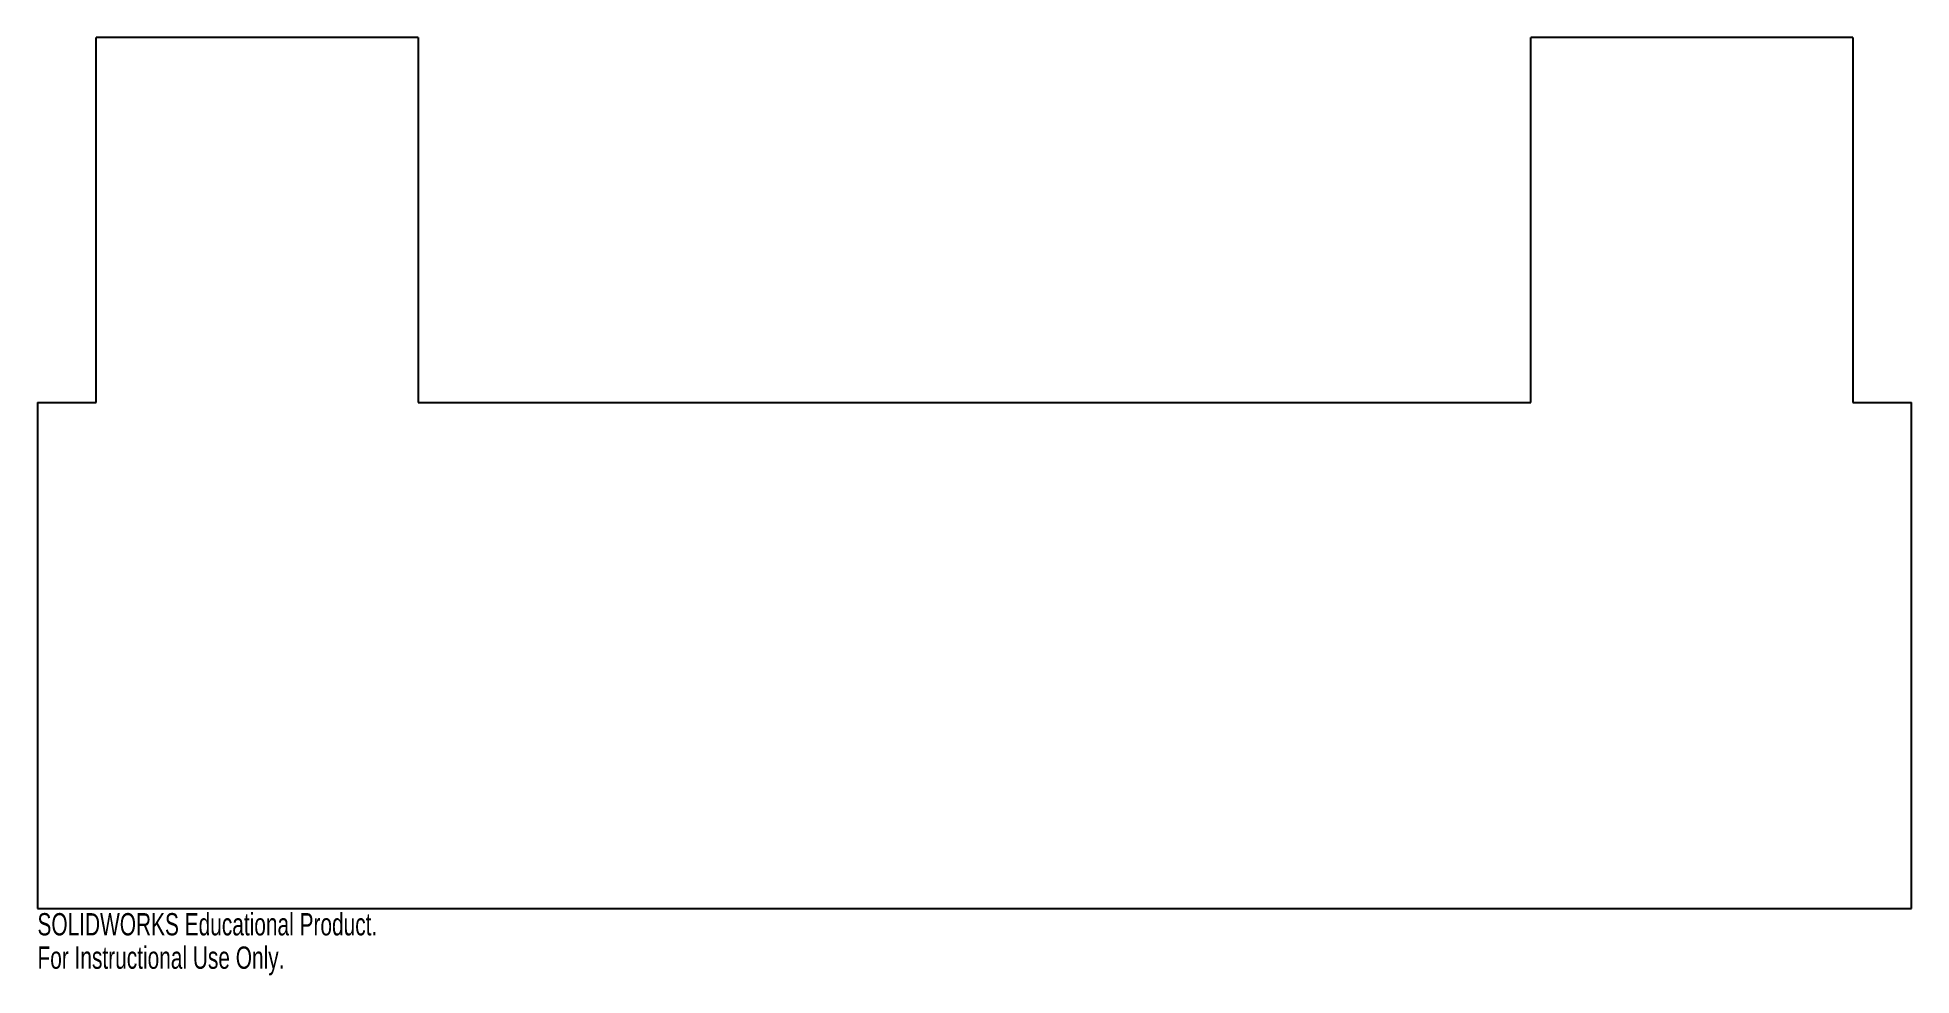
# Model space of a CAD drawing. Header units: inches. Extents: x -8 to 8, y -4.3 to 3.7.
import ezdxf

# ---------------------------------------------------------------- set-up
doc = ezdxf.new("R2010")
doc.units = ezdxf.units.IN
doc.header["$MEASUREMENT"] = 0
doc.styles.add('SLDTEXTSTYLE0', font='TXT', dxfattribs={"width": 0.7})

msp = doc.modelspace()

# ---------------------------------------------------------------- linework, layer by layer
at = {"color": 7, "linetype": 'Continuous', "lineweight": 25}
for p, q in [((-7.5, 0.601), (-7.5, 3.719)), ((-4.75, 3.719), (-7.5, 3.719)), ((-4.75, 3.719), (-4.75, 0.601)), ((7.5, 3.719), (4.75, 3.719)), ((4.75, 0.601), (4.75, 3.719)), ((7.5, 3.719), (7.5, 0.601)), ((-8, 0.601), (-7.5, 0.601)), ((-8, 0.601), (-8, -3.719)), ((-4.75, 0.601), (4.75, 0.601)), ((7.5, 0.601), (8, 0.601)), ((8, -3.719), (8, 0.601)), ((-8, -3.719), (8, -3.719))]:
    msp.add_line(p, q, dxfattribs=at)

# ---------------------------------------------------------------- texts
at = {"color": 7, "linetype": 'Continuous', "char_height": 0.1903, "attachment_point": 1, "style": 'SLDTEXTSTYLE0'}
for s, insert in [('SOLIDWORKS Educational Product.', (-8, -3.759)), ('For Instructional Use Only.', (-8, -4.044))]:
    msp.add_mtext(s, dxfattribs=dict(at, insert=insert))

doc.saveas('drawing.dxf')
